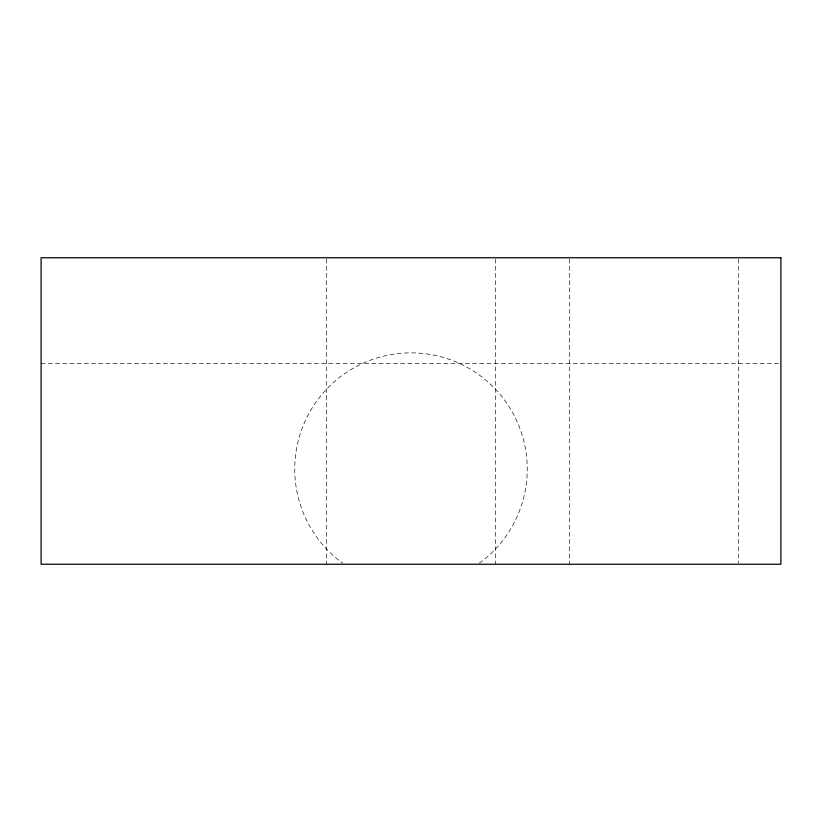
<?xml version="1.0" encoding="UTF-8"?>
<svg xmlns="http://www.w3.org/2000/svg" width="822" height="822" viewBox="0 0 822 822"><rect width="100%" height="100%" fill="white"/><g stroke="black" fill="none" stroke-linecap="round" stroke-linejoin="round"><path stroke-width="0.62" stroke-dasharray="4.11 3.08" d="M479.175 563.091L481.774 561.354A116.251 116.251 0 0 0 496.714 390.584A116.251 116.251 0 0 0 325.286 390.584A116.251 116.251 0 0 0 340.226 561.354L342.825 563.091M41.1 363.437L779.616 363.437M738.629 259.043L738.629 562.957M569.533 259.043L569.533 564.241M495.553 259.043L495.553 564.241M326.447 259.043L326.447 564.241"/><path stroke-width="1.23" d="M780.9 257.759L41.1 257.759L41.1 564.241L780.9 564.241L780.9 257.759"/></g></svg>
